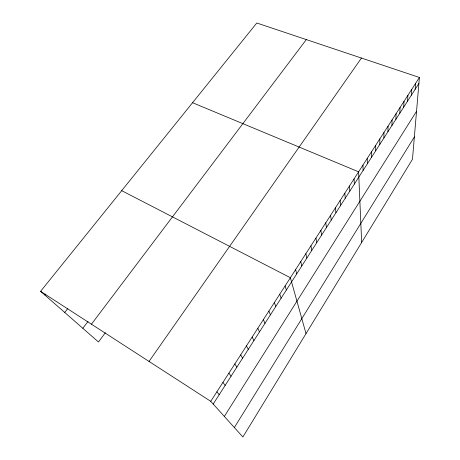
<?xml version="1.0" encoding="UTF-8"?>
<svg xmlns="http://www.w3.org/2000/svg" width="460" height="460" viewBox="0 0 460 460"><rect width="100%" height="100%" fill="white"/><g stroke="black" fill="none" stroke-linecap="round" stroke-linejoin="round"><path stroke-width="0.69" d="M379.81 144.388L379.851 138.857M383.881 138.034L383.979 132.451M387.918 131.744L388.062 126.109M391.92 125.511L392.11 119.83M395.882 119.341L396.117 113.608M399.803 113.223L400.091 107.439M403.696 107.163L404.029 101.332M407.548 101.16L407.928 95.283M411.366 95.209L411.786 89.286M415.15 89.315L415.616 83.352M419.405 77.464L412.47 159.281L242.88 437L210.743 401.327L40.595 291.329L256.783 23L419.405 77.464L210.743 401.327M234.353 427.535L414.368 136.93M224.348 416.426L416.536 111.303M213.193 404.041L418.899 83.473M149.028 361.428L361.451 58.052M105.369 332.706L98.48 341.993L40.595 291.329M91.442 324.202L306.325 39.594M82.823 328.285L88.038 321.413M64.728 312.449L67.752 308.562M44.896 295.096L45.764 294.015M192.562 102.712L358.616 171.816L361.652 242.5M121.699 190.664L290.381 277.725L306.009 333.615M216.873 391.816L219.213 394.657M222.927 382.421L225.164 385.382M228.907 373.135L231.052 376.211M234.824 363.952L236.865 367.149M240.666 354.878L242.615 358.185M246.445 345.914L248.302 349.33M252.16 337.048L253.92 340.572M257.807 328.285L259.48 331.907M263.39 319.619L264.971 323.346M268.91 311.052L270.405 314.876M274.367 302.582L275.781 306.504M279.76 294.204L281.094 298.218M285.102 285.919L286.356 290.024M295.602 269.623L296.7 273.907M300.765 261.608L301.789 265.978M305.871 253.678L306.82 258.135M310.925 245.835L311.799 250.372M315.922 238.079L316.727 242.69M320.873 230.402L321.603 235.089M325.766 222.807L326.428 227.573M330.608 215.291L331.206 220.133M335.397 207.857L335.932 212.767M340.135 200.497L340.607 205.476M344.827 193.217L345.236 198.266M349.473 186.007L349.818 191.124M354.068 178.877L354.349 184.058M362.946 165.094L363.118 170.401M367.235 158.441L367.35 163.8M371.479 151.846L371.542 157.268M375.688 145.32L375.693 150.799"/></g></svg>
